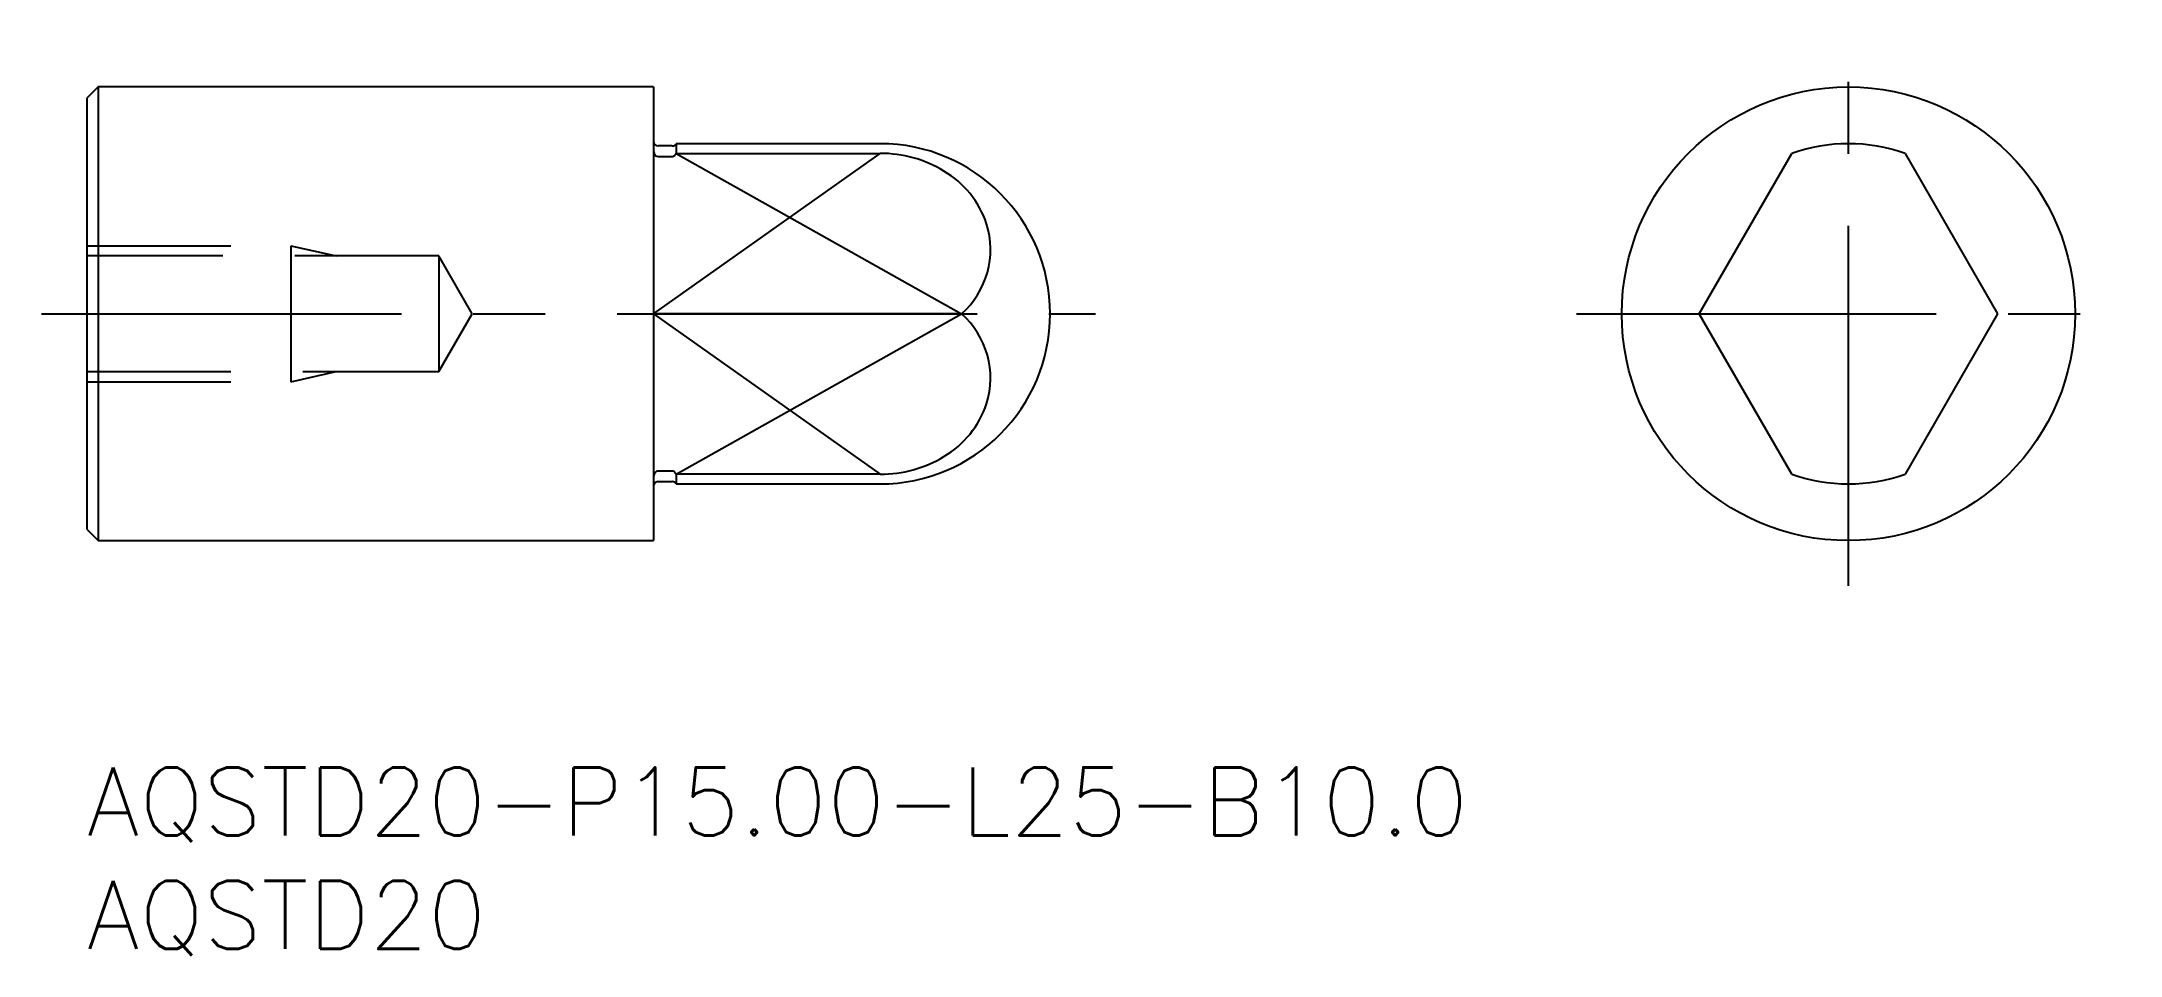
# Model space of a CAD drawing. Extents: x -2 to 89.7, y -8.3 to 32.
import ezdxf

# ---------------------------------------------------------------- set-up
doc = ezdxf.new("R2010")
doc.units = 0
doc.header["$LTSCALE"] = 0.5
doc.linetypes.add('CENTER', pattern=[50.8, 31.75, -6.35, 6.35, -6.35])
doc.linetypes.add('DASHED', pattern=[19.05, 12.7, -6.35])
for name, color, linetype in [('MSM_CENTER', 1, 'CENTER'), ('MSM_CONTINUOUS', 7, 'CONTINUOUS'), ('MSM_DASHED', 4, 'DASHED'), ('MSM_NARROW', 5, 'CONTINUOUS'), ('MSM_PART_NUMBER', 7, 'CONTINUOUS')]:
    doc.layers.add(name, color=color, linetype=linetype)
doc.styles.get("Standard").update_dxf_attribs({"font": 'txt.shx', "height": 3, "bigfont": 'bigfont.shx'})

# ---------------------------------------------------------------- blocks, each defined once
blk = doc.blocks.new('*U18')
at = {"layer": 'MSM_PART_NUMBER'}
blk.add_text('AQSTD20-P15.00-L25-B10.0', height=3, dxfattribs=at).set_placement((0, -3))
blk = doc.blocks.new('*U19')
at = {"layer": 'MSM_PART_NUMBER'}
blk.add_text('AQSTD20', height=3, dxfattribs=at).set_placement((0, -8))

msp = doc.modelspace()

# ---------------------------------------------------------------- linework, layer by layer
at = {"layer": 'MSM_CENTER'}
for p, q in [((77.726, 8), (77.726, 32)), ((-2, 20), (44.5, 20)), ((65.726, 20), (89.726, 20))]:
    msp.add_line(p, q, dxfattribs=at)
at = {"layer": 'MSM_CONTINUOUS'}
for p, q in [((0.5, 30), (0, 29.5)), ((0, 29.5), (0, 10.5)), ((25, 30), (0.5, 30)), ((0.5, 30), (0.5, 10)), ((25, 30), (25, 10)), ((25.827, 27.4), (25.2, 27.4)), ((25.2, 26.937), (25.827, 26.937)), ((35, 27.5), (26, 27.5)), ((26, 27.5), (26, 27.071)), ((26, 27.071), (35, 27.071)), ((71.144, 20), (75.226, 27.071)), ((80.226, 27.071), (84.309, 20)), ((38.595, 20), (25, 20)), ((75.226, 12.929), (71.144, 20)), ((84.309, 20), (80.226, 12.929)), ((25.827, 13.063), (25.2, 13.063)), ((26, 12.929), (26, 12.5)), ((35, 12.929), (26, 12.929)), ((25.2, 12.6), (25.827, 12.6)), ((26, 12.5), (35, 12.5)), ((0, 10.5), (0.5, 10)), ((0.5, 10), (25, 10))]:
    msp.add_line(p, q, dxfattribs=at)
msp.add_circle((77.726, 20), 10, dxfattribs=at)
for centre, radius, start, end in [((25.2, 27.6), 0.2, 180, 270), ((25.333, 27.212), 0.333, 181.60478, 227.46923), ((25.202, 27.097), 0.16, 234.01483, 269.34205), ((25.827, 27.6), 0.2, 270, 330), ((25.831, 27.074), 0.137, 268.16274, 303.37035), ((25.726, 27.204), 0.304, 306.31488, 334.0395), ((35, 20), 7.5, 270, 90), ((35.024, 21.66), 5.411, 58.94236, 90.25467), ((77.726, 20), 7.5, 70.52878, 109.47122), ((35.619, 22.59), 4.307, 18.68012, 59.33108), ((36.064, 22.843), 3.806, 311.67834, 17.22764), ((36.064, 17.157), 3.806, 342.77236, 48.32166), ((35.619, 17.41), 4.307, 300.66892, 341.31988), ((25.333, 12.788), 0.333, 132.53077, 178.39522), ((25.202, 12.903), 0.16, 90.65795, 125.98517), ((25.831, 12.926), 0.137, 56.62965, 91.83726), ((25.726, 12.796), 0.304, 25.9605, 53.68512), ((35.024, 18.34), 5.411, 269.74533, 301.05764), ((77.726, 20), 7.5, 250.52878, 289.47122), ((25.2, 12.4), 0.2, 90, 180), ((25.827, 12.4), 0.2, 30, 90)]:
    msp.add_arc(centre, radius, start, end, dxfattribs=at)
at = {"layer": 'MSM_DASHED'}
for p, q in [((0, 23), (9, 23)), ((9, 23), (9, 17)), ((9, 23), (11, 22.55)), ((15.528, 22.55), (0, 22.55)), ((17, 20), (15.528, 22.55)), ((15.528, 22.55), (15.528, 17.45)), ((15.528, 17.45), (17, 20)), ((0, 17.45), (15.528, 17.45)), ((9, 17), (11, 17.45)), ((0, 17), (9, 17))]:
    msp.add_line(p, q, dxfattribs=at)
at = {"layer": 'MSM_NARROW'}
for p, q in [((25, 20), (35, 27.071)), ((26, 27.071), (38.595, 20)), ((25, 20), (35, 12.929)), ((26, 12.929), (38.595, 20))]:
    msp.add_line(p, q, dxfattribs=at)

# ---------------------------------------------------------------- block references
at = {"layer": 'MSM_CONTINUOUS'}
for name in ['*U18', '*U19']:
    msp.add_blockref(name, (0, 0), dxfattribs=at)

doc.saveas('drawing.dxf')
